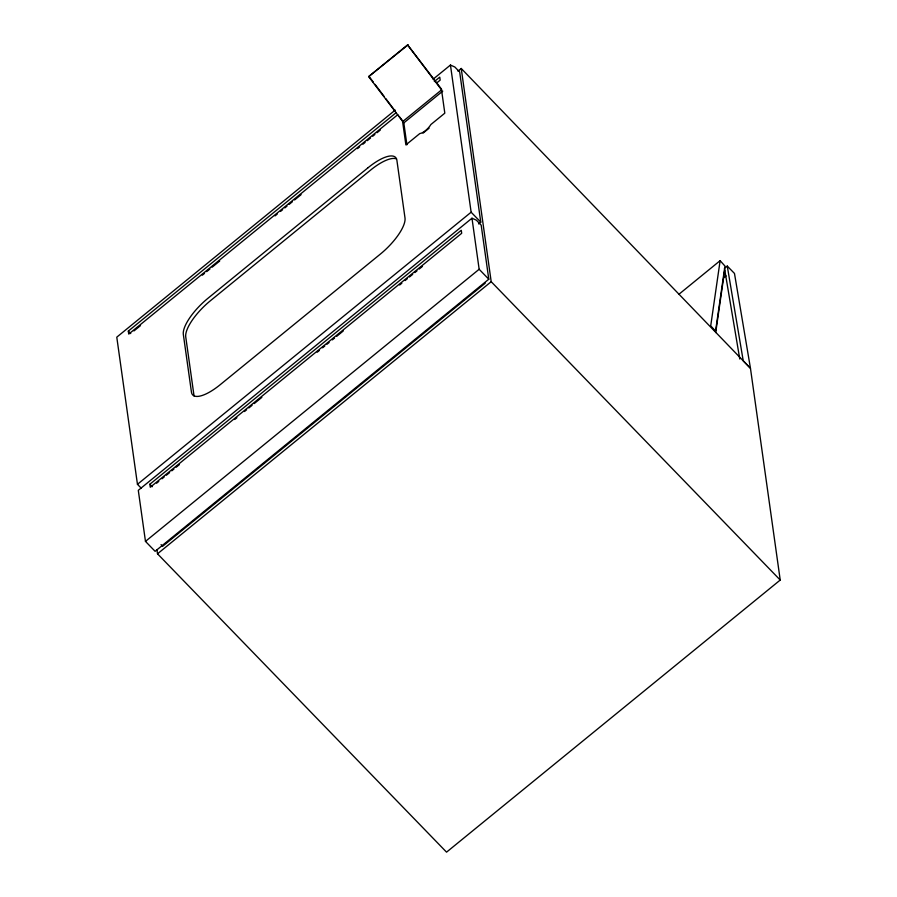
<?xml version="1.0" encoding="UTF-8"?>
<svg xmlns="http://www.w3.org/2000/svg" width="897" height="897" viewBox="0 0 897 897"><rect width="100%" height="100%" fill="white"/><g stroke="black" fill="none" stroke-linecap="round" stroke-linejoin="round"><path stroke-width="1.35" d="M720.123 260.668L710.727 325.824L715.548 331.195L724.955 266.05L720.123 260.668L678.962 294.238M715.705 332.552L724.698 270.176M406.902 144.787L403.818 122.878L368.645 76.626L407.574 44.884L441.425 89.027L444.811 113.168L430.908 124.504A9.217 3.162 -44.1 0 1 419.785 133.575L405.881 144.91L402.495 120.77L399.165 116.352M368.645 76.626L408.09 44.85M395.196 110.107L116.778 337.16L137.454 484.313L141.311 488.293M433.116 79.183L450.451 65.055L454.846 67.017L459.668 71.995L480.77 222.153L478.594 223.925M397.853 114.637L128.742 334.088L128.316 331.094L396.339 112.517M434.327 81.549L439.754 77.131L440.169 80.125L436.917 82.782M133.978 330.926L140.493 325.611M202.341 275.177L204.516 273.406M206.691 271.634L209.943 268.977M212.107 267.205L219.709 261.016M275.054 215.885L277.218 214.114M280.481 211.457L282.645 209.696M284.82 207.925L286.984 206.153M289.159 204.381L292.411 201.724M294.586 199.953L301.089 194.649M357.522 148.633L359.686 146.861M362.949 144.204L365.113 142.444M367.288 140.672L370.539 138.015M372.715 136.243L374.879 134.472M377.054 132.711L380.306 130.054M457.975 71.132L461.226 68.475L750.464 368.319L780.222 580.045L446.549 852.15L157.513 553.808L156.93 549.648M402.618 121.633L441.548 89.891L407.574 44.884M403.818 122.878L442.748 91.135M423.014 133.171L429.08 128.215M137.454 484.313L471.127 212.208L450.451 65.055M471.979 218.218L138.295 490.323L145.471 541.373L155.114 551.319L488.787 279.214L481.184 225.158L476.374 220.18L471.979 218.218L479.155 269.268L488.787 279.214M149.844 484.257L461.271 230.294L461.697 233.287L150.27 487.25L149.844 484.257L152.255 486.735M156.594 483.203L158.769 481.431M162.021 478.774L164.185 477.002M166.36 475.231L169.611 472.584M171.787 470.813L173.951 469.041M176.126 467.27L179.378 464.612M234.722 419.482L236.898 417.722M244.489 411.521L246.664 409.75M248.828 407.978L252.079 405.332M254.255 403.56L261.846 397.36M317.19 352.229L319.366 350.469M322.617 347.812L324.792 346.04M326.957 344.269L329.132 342.497M332.383 339.851L334.559 338.079M336.723 336.308L343.237 330.993M399.658 284.988L401.834 283.217M405.085 280.559L407.26 278.788M409.424 277.016L412.687 274.37M414.851 272.598L417.027 270.827M419.191 269.055L422.453 266.398M145.471 541.373L479.155 269.268M485.21 283.228L162.66 546.262L161.056 544.614M157.513 553.808L491.197 281.703L461.226 68.475M727.265 266.073L743.243 360.863L750.453 368.23L734.475 273.439L727.265 266.073L724.484 268.338L739.767 359.013M723.868 277.666L726.043 275.895M471.127 212.208L480.77 222.153M491.197 281.703L780.222 580.045M128.316 331.094L130.727 333.572M369.16 76.593L373.32 82.12M374.991 84.329L384.163 96.472M385.822 98.681L394.994 110.824M396.485 158.904A35.375 12.121 -44.1 0 0 370.573 170.116L210.414 300.73A35.375 12.121 -44.1 0 0 185.746 336.913L193.853 394.579A35.375 12.121 -44.1 0 0 194.346 396.272M368.174 167.638L208.003 298.241A35.375 12.121 -44.1 0 0 183.336 334.424L191.442 392.09A35.375 12.121 -44.1 0 0 220.157 384.735L380.328 254.12A35.375 12.121 -44.1 0 0 404.995 217.937L396.889 160.283A35.375 12.121 -44.1 0 0 368.174 167.638"/></g></svg>
